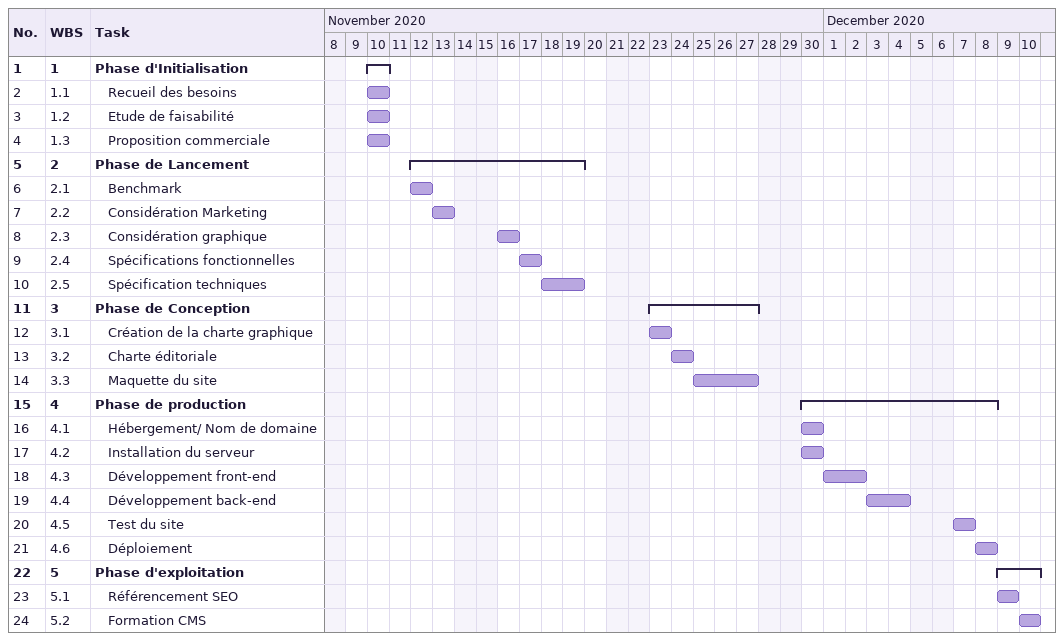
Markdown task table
| ID | WBS | Task | Start | Finish |
|---|---|---|---|---|
| 1 | 1 | **Phase d'Initialisation** | 2020-11-10 | 2020-11-10 |
| 2 | 1.1 | Recueil des besoins | 2020-11-10 | 2020-11-10 |
| 3 | 1.2 | Etude de faisabilité | 2020-11-10 | 2020-11-10 |
| 4 | 1.3 | Proposition commerciale | 2020-11-10 | 2020-11-10 |
| 5 | 2 | **Phase de Lancement** | 2020-11-12 | 2020-11-19 |
| 6 | 2.1 | Benchmark | 2020-11-12 | 2020-11-12 |
| 7 | 2.2 | Considération Marketing | 2020-11-13 | 2020-11-13 |
| 8 | 2.3 | Considération graphique | 2020-11-16 | 2020-11-16 |
| 9 | 2.4 | Spécifications fonctionnelles | 2020-11-17 | 2020-11-17 |
| 10 | 2.5 | Spécification techniques | 2020-11-18 | 2020-11-19 |
| 11 | 3 | **Phase de Conception** | 2020-11-23 | 2020-11-27 |
| 12 | 3.1 | Création de la charte graphique | 2020-11-23 | 2020-11-23 |
| 13 | 3.2 | Charte éditoriale | 2020-11-24 | 2020-11-24 |
| 14 | 3.3 | Maquette du site | 2020-11-25 | 2020-11-27 |
| 15 | 4 | **Phase de production** | 2020-11-30 | 2020-12-08 |
| 16 | 4.1 | Hébergement/ Nom de domaine | 2020-11-30 | 2020-11-30 |
| 17 | 4.2 | Installation du serveur | 2020-11-30 | 2020-11-30 |
| 18 | 4.3 | Développement front-end | 2020-12-01 | 2020-12-02 |
| 19 | 4.4 | Développement back-end | 2020-12-03 | 2020-12-04 |
| 20 | 4.5 | Test du site | 2020-12-07 | 2020-12-07 |
| 21 | 4.6 | Déploiement | 2020-12-08 | 2020-12-08 |
| 22 | 5 | **Phase d'exploitation** | 2020-12-09 | 2020-12-10 |
| 23 | 5.1 | Référencement SEO | 2020-12-09 | 2020-12-09 |
| 24 | 5.2 | Formation CMS | 2020-12-10 | 2020-12-10 |
